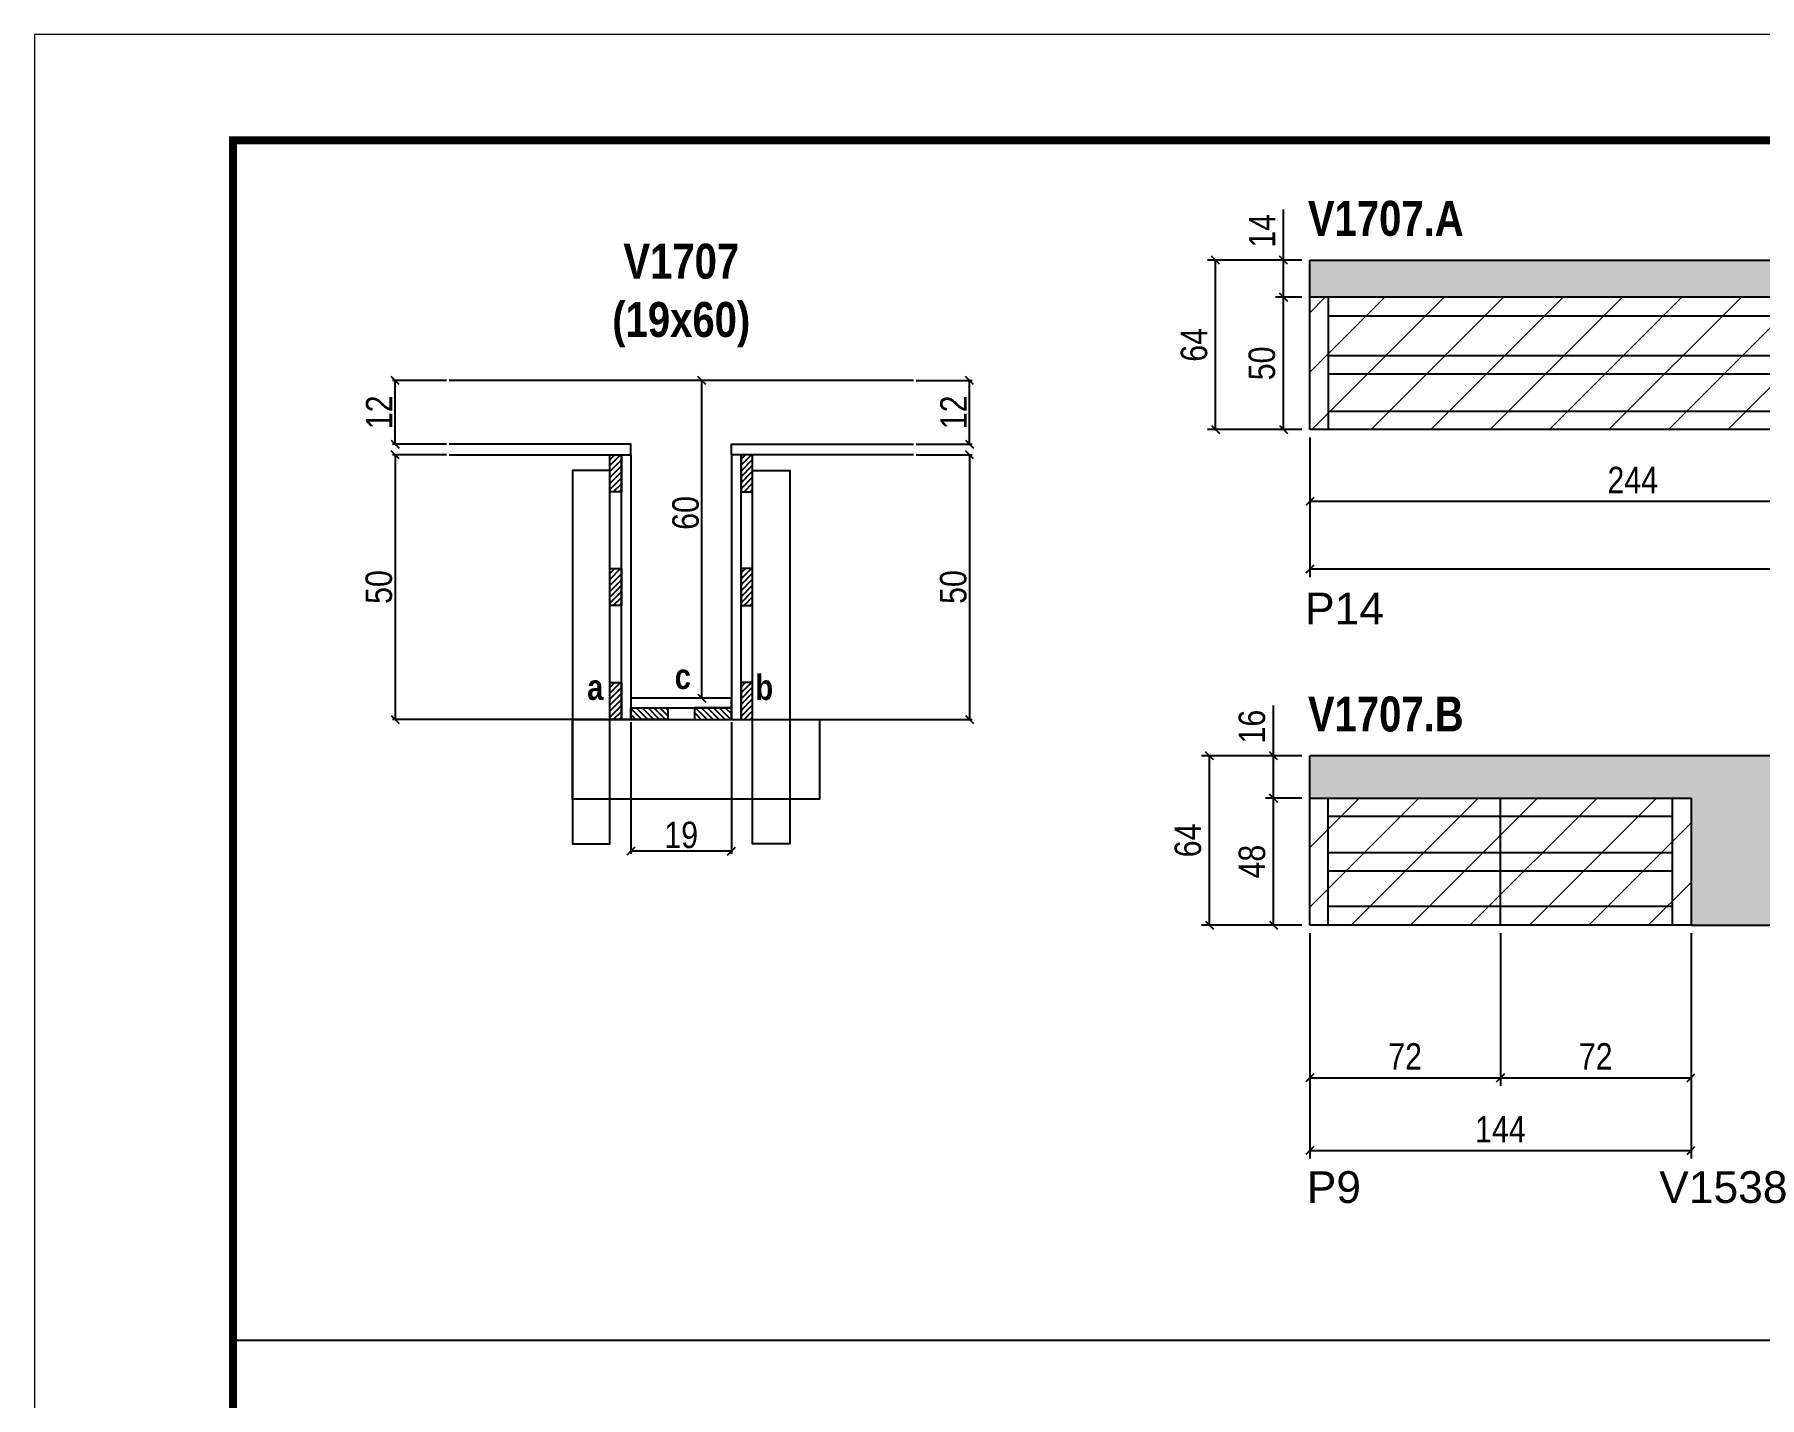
# Model space of a CAD drawing. Extents: x 3309 to 10008, y -2522 to 14608.
# Drawn here: x 6493 to 7144, y 11796 to 12311 of the extents above; entities that cross this region are included whole.
import ezdxf

# ---------------------------------------------------------------- set-up
doc = ezdxf.new("R2010")
doc.units = 0
doc.linetypes.add('DASHED', pattern=[0.75, 0.5, -0.25])
for name, color, linetype in [('5', 5, 'Continuous'), ('COTA', 241, 'Continuous'), ('detalhes', 4, 'Continuous'), ('NOMENCLATURA', 7, 'Continuous'), ('Painéis', 200, 'Continuous'), ('SARR_2.2x7', 40, 'Continuous'), ('SARR_3.5x7', 81, 'Continuous')]:
    doc.layers.add(name, color=color, linetype=linetype)
for name, color, linetype, lineweight in [('CONCRETO', 251, 'Continuous', 25), ('Folhas', 255, 'Continuous', 9), ('Hachura', 251, 'Continuous', 9), ('SARRAFO DE PRESSAO', 251, 'DASHED', 9)]:
    doc.layers.add(name, color=color, linetype=linetype, lineweight=lineweight)
doc.styles.add('COTA TECNICA', font='techl___.ttf', dxfattribs={"height": 10})
doc.styles.add('COTA TECNICA 2X', font='techl___.ttf', dxfattribs={"height": 10})
doc.styles.get("Standard").update_dxf_attribs({"font": 'arial.ttf'})
doc.styles.add('TECNICA', font='techb___.ttf', dxfattribs={"height": 10})
doc.dimstyles.new('PAINEL', dxfattribs={"dimtxt": 10, "dimasz": 3, "dimexe": 3, "dimexo": 3, "dimgap": 3, "dimtad": 1, "dimdec": 1, "dimzin": 12, "dimdsep": 46, "dimtxsty": 'COTA TECNICA', "dimblk1": 'OBLIQUE', "dimblk2": 'OBLIQUE', "dimsah": 1, "dimcen": 0.9, "dimclrd": 4, "dimclre": 4, "dimclrt": 240, "dimadec": 1, "dimazin": 3, "dimtfac": 1, "dimtdec": 1, "dimtmove": 0, "dimatfit": 3, "dimfxl": 1, "dimtolj": 1, "dimtzin": 12, "dimarcsym": 0})
doc.dimstyles.new('SECAO', dxfattribs={"dimscale": 0.333333, "dimtxt": 5, "dimasz": 9, "dimexe": 3, "dimexo": 3, "dimgap": 3, "dimtad": 1, "dimdec": 1, "dimlfac": 0.5, "dimzin": 12, "dimdsep": 46, "dimtxsty": 'COTA TECNICA 2X', "dimblk1": 'OBLIQUE', "dimblk2": 'OBLIQUE', "dimsah": 1, "dimcen": 0.9, "dimclrd": 4, "dimclre": 4, "dimclrt": 240, "dimadec": 1, "dimazin": 3, "dimtfac": 1, "dimtdec": 1, "dimtmove": 0, "dimatfit": 3, "dimfxl": 1, "dimtolj": 1, "dimtzin": 12, "dimarcsym": 0})
pattern_1 = [(135, (39953.6903, -111460.2027), (-1.122532015, -1.122532015), [])]
pattern_2 = [(45, (-116802.018, -21083.5717), (-1.122532015, 1.122532015), [])]
pattern_3 = [(45, (-116802.018, -21169.5717), (-1.122532015, 1.122532015), [])]

# ---------------------------------------------------------------- blocks, each defined once
blk = doc.blocks.new('9999999999')
at = {"layer": 'Folhas'}
blk.add_lwpolyline([(98138.98, 34190.21), (99623.98, 34190.21), (99623.98, 35240.21), (98138.98, 35240.21)], close=True, dxfattribs=at)
at = {"layer": 'Folhas', "color": 30, "const_width": 3}
blk.add_lwpolyline([(98213.98, 34230.21), (99583.98, 34230.21), (99583.98, 35200.21), (98213.98, 35200.21)], close=True, dxfattribs=at)
blk = doc.blocks.new('_Oblique')
at = {"color": 0, "linetype": 'ByBlock', "lineweight": -2}
blk.add_line((-0.5, -0.5), (0.5, 0.5), dxfattribs=at)
blk = doc.blocks.new('*D2635')
at = {"layer": 'COTA', "color": 4, "lineweight": -2, "transparency": 16777216}
for p, q in [((6718.15, 12050.97), (6718.15, 12001.22)), ((6756.15, 12050.97), (6756.15, 12001.22)), ((6756.15, 12002.22), (6718.15, 12002.22))]:
    blk.add_line(p, q, dxfattribs=at)
at = {"layer": 'Defpoints', "color": 0, "transparency": 16777216}
for p in [(6718.15, 12051.97), (6756.15, 12051.97), (6718.15, 12002.22)]:
    blk.add_point(p, dxfattribs=at)
at = {"layer": 'COTA', "color": 4, "lineweight": -2, "transparency": 16777216, "xscale": 3, "yscale": 3, "zscale": 3, "rotation": 180}
blk.add_blockref('_Oblique', (6718.15, 12002.22), dxfattribs=at)
at = {"layer": 'COTA', "color": 4, "lineweight": -2, "transparency": 16777216, "xscale": 3, "yscale": 3, "zscale": 3}
blk.add_blockref('_Oblique', (6756.15, 12002.22), dxfattribs=at)
at = {"layer": 'COTA', "color": 240, "transparency": 16777216, "insert": (6737.15, 12008.3), "char_height": 10, "attachment_point": 5, "style": 'COTA TECNICA 2X'}
blk.add_mtext('\\A1;19', dxfattribs=at)
blk = doc.blocks.new('*D2636')
at = {"layer": 'COTA', "color": 4, "lineweight": -2, "transparency": 16777216}
for p, q in [((6648.45, 12151.97), (6628.1, 12151.97)), ((6629.1, 12151.97), (6629.1, 12051.97)), ((6709.15, 12051.97), (6628.1, 12051.97))]:
    blk.add_line(p, q, dxfattribs=at)
at = {"layer": 'Defpoints', "color": 0, "transparency": 16777216}
for p in [(6649.45, 12151.97), (6629.1, 12051.97), (6710.15, 12051.97, 0)]:
    blk.add_point(p, dxfattribs=at)
at = {"layer": 'COTA', "color": 4, "lineweight": -2, "transparency": 16777216, "xscale": 3, "yscale": 3, "zscale": 3}
for p, rotation in [((6629.1, 12151.97), 90), ((6629.1, 12051.97), 270)]:
    blk.add_blockref('_Oblique', p, dxfattribs=dict(at, rotation=rotation))
at = {"layer": 'COTA', "color": 240, "transparency": 16777216, "insert": (6622.99, 12101.97), "char_height": 10, "attachment_point": 5, "rotation": 90, "style": 'COTA TECNICA 2X'}
blk.add_mtext('\\A1;50', dxfattribs=at)
blk = doc.blocks.new('*D2637')
at = {"layer": 'COTA', "color": 4, "lineweight": -2, "transparency": 16777216}
for p, q in [((6825.85, 12151.97), (6847.07, 12151.97)), ((6846.07, 12151.97), (6846.07, 12051.97)), ((6765.15, 12051.97), (6847.07, 12051.97))]:
    blk.add_line(p, q, dxfattribs=at)
at = {"layer": 'Defpoints', "color": 0, "transparency": 16777216}
for p in [(6824.85, 12151.97), (6764.15, 12051.97, 0), (6846.07, 12051.97)]:
    blk.add_point(p, dxfattribs=at)
at = {"layer": 'COTA', "color": 4, "lineweight": -2, "transparency": 16777216, "xscale": 3, "yscale": 3, "zscale": 3}
for p, rotation in [((6846.07, 12151.97), 90), ((6846.07, 12051.97), 270)]:
    blk.add_blockref('_Oblique', p, dxfattribs=dict(at, rotation=rotation))
at = {"layer": 'COTA', "color": 240, "transparency": 16777216, "insert": (6839.96, 12101.97), "char_height": 10, "attachment_point": 5, "rotation": 90, "style": 'COTA TECNICA 2X'}
blk.add_mtext('\\A1;50', dxfattribs=at)
blk = doc.blocks.new('*D2638')
at = {"layer": 'COTA', "color": 4, "lineweight": -2, "transparency": 16777216}
for p, q in [((6755.15, 12179.97), (6743.98, 12179.97)), ((6744.98, 12059.97), (6744.98, 12179.97)), ((6755.15, 12059.97), (6743.98, 12059.97))]:
    blk.add_line(p, q, dxfattribs=at)
at = {"layer": 'Defpoints', "color": 0, "transparency": 16777216}
for p in [(6744.98, 12179.97), (6756.15, 12179.97), (6756.15, 12059.97)]:
    blk.add_point(p, dxfattribs=at)
at = {"layer": 'COTA', "color": 4, "lineweight": -2, "transparency": 16777216, "xscale": 3, "yscale": 3, "zscale": 3}
for p, rotation in [((6744.98, 12179.97), 90), ((6744.98, 12059.97), 270)]:
    blk.add_blockref('_Oblique', p, dxfattribs=dict(at, rotation=rotation))
at = {"layer": 'COTA', "color": 240, "transparency": 16777216, "insert": (6738.87, 12129.97), "char_height": 10, "attachment_point": 5, "rotation": 90, "style": 'COTA TECNICA 2X'}
blk.add_mtext('\\A1;60', dxfattribs=at)
blk = doc.blocks.new('*D2639')
at = {"layer": 'COTA', "color": 4, "lineweight": -2, "transparency": 16777216}
for p, q in [((6825.85, 12179.97), (6847.07, 12179.97)), ((6846.07, 12155.97), (6846.07, 12179.97)), ((6825.85, 12155.97), (6847.07, 12155.97))]:
    blk.add_line(p, q, dxfattribs=at)
at = {"layer": 'Defpoints', "color": 0, "transparency": 16777216}
for p in [(6824.85, 12179.97), (6846.07, 12179.97), (6824.85, 12155.97)]:
    blk.add_point(p, dxfattribs=at)
at = {"layer": 'COTA', "color": 4, "lineweight": -2, "transparency": 16777216, "xscale": 3, "yscale": 3, "zscale": 3}
for p, rotation in [((6846.07, 12179.97), 90), ((6846.07, 12155.97), 270)]:
    blk.add_blockref('_Oblique', p, dxfattribs=dict(at, rotation=rotation))
at = {"layer": 'COTA', "color": 240, "transparency": 16777216, "insert": (6840.01, 12167.97), "char_height": 10, "attachment_point": 5, "rotation": 90, "style": 'COTA TECNICA 2X'}
blk.add_mtext('\\A1;12', dxfattribs=at)
blk = doc.blocks.new('*D2667')
at = {"layer": 'COTA', "color": 4, "lineweight": -2, "transparency": 16777216}
for p, q in [((6648.45, 12179.97), (6628.1, 12179.97)), ((6629.1, 12155.97), (6629.1, 12179.97)), ((6648.45, 12155.97), (6628.1, 12155.97))]:
    blk.add_line(p, q, dxfattribs=at)
at = {"layer": 'Defpoints', "color": 0, "transparency": 16777216}
for p in [(6629.1, 12179.97), (6649.45, 12179.97), (6649.45, 12155.97)]:
    blk.add_point(p, dxfattribs=at)
at = {"layer": 'COTA', "color": 4, "lineweight": -2, "transparency": 16777216, "xscale": 3, "yscale": 3, "zscale": 3}
for p, rotation in [((6629.1, 12179.97), 90), ((6629.1, 12155.97), 270)]:
    blk.add_blockref('_Oblique', p, dxfattribs=dict(at, rotation=rotation))
at = {"layer": 'COTA', "color": 240, "transparency": 16777216, "insert": (6623.05, 12167.97), "char_height": 10, "attachment_point": 5, "rotation": 90, "style": 'COTA TECNICA 2X'}
blk.add_mtext('\\A1;12', dxfattribs=at)
blk = doc.blocks.new('*D2632')
at = {"layer": 'COTA', "color": 4, "linetype": 'ByBlock', "lineweight": -2, "transparency": 16777216}
for p, q in [((6974.6, 12158.46), (6974.6, 12131.34)), ((7218.6, 12158.46), (7218.6, 12131.34)), ((7218.6, 12134.34), (6974.6, 12134.34))]:
    blk.add_line(p, q, dxfattribs=at)
at = {"layer": 'Defpoints', "color": 0, "linetype": 'ByBlock', "transparency": 16777216}
for p in [(6974.6, 12161.46), (7218.6, 12161.46), (6974.6, 12134.34)]:
    blk.add_point(p, dxfattribs=at)
at = {"layer": 'COTA', "color": 4, "linetype": 'ByBlock', "lineweight": -2, "transparency": 16777216, "xscale": 3, "yscale": 3, "zscale": 3, "rotation": 180}
blk.add_blockref('_Oblique', (6974.6, 12134.34), dxfattribs=at)
at = {"layer": 'COTA', "color": 4, "linetype": 'ByBlock', "lineweight": -2, "transparency": 16777216, "xscale": 3, "yscale": 3, "zscale": 3}
blk.add_blockref('_Oblique', (7218.6, 12134.34), dxfattribs=at)
at = {"layer": 'COTA', "color": 240, "linetype": 'ByBlock', "transparency": 16777216, "insert": (7096.6, 12142.42), "char_height": 10, "attachment_point": 5, "style": 'COTA TECNICA'}
blk.add_mtext('\\A1;244', dxfattribs=at)
blk = doc.blocks.new('*D2650')
at = {"layer": 'COTA', "color": 4, "lineweight": -2, "transparency": 16777216}
for p, q in [((6974.6, 12158.46), (6974.6, 12105.68)), ((7635.6, 12158.46), (7635.6, 12105.68)), ((7635.6, 12108.68), (6974.6, 12108.68))]:
    blk.add_line(p, q, dxfattribs=at)
at = {"layer": 'Defpoints', "color": 0, "transparency": 16777216}
for p in [(6974.6, 12161.46, 0), (7635.6, 12161.46, 0), (6974.6, 12108.68)]:
    blk.add_point(p, dxfattribs=at)
at = {"layer": 'COTA', "color": 4, "lineweight": -2, "transparency": 16777216, "xscale": 3, "yscale": 3, "zscale": 3, "rotation": 180}
blk.add_blockref('_Oblique', (6974.6, 12108.68), dxfattribs=at)
at = {"layer": 'COTA', "color": 4, "lineweight": -2, "transparency": 16777216, "xscale": 3, "yscale": 3, "zscale": 3}
blk.add_blockref('_Oblique', (7635.6, 12108.68), dxfattribs=at)
at = {"layer": 'COTA', "color": 240, "transparency": 16777216, "insert": (7305.1, 12116.79), "char_height": 10, "attachment_point": 5, "style": 'COTA TECNICA'}
blk.add_mtext('\\A1;661', dxfattribs=at)
blk = doc.blocks.new('*D2651')
at = {"layer": 'COTA', "color": 4, "lineweight": -2, "transparency": 16777216}
for p, q in [((6971.6, 12211.46), (6961.65, 12211.46)), ((6964.65, 12161.46), (6964.65, 12211.46)), ((6971.6, 12161.46), (6961.65, 12161.46))]:
    blk.add_line(p, q, dxfattribs=at)
at = {"layer": 'Defpoints', "color": 0, "transparency": 16777216}
for p in [(6964.65, 12211.46), (6974.6, 12211.46), (6974.6, 12161.46)]:
    blk.add_point(p, dxfattribs=at)
at = {"layer": 'COTA', "color": 4, "lineweight": -2, "transparency": 16777216, "xscale": 3, "yscale": 3, "zscale": 3}
for p, rotation in [((6964.65, 12211.46), 90), ((6964.65, 12161.46), 270)]:
    blk.add_blockref('_Oblique', p, dxfattribs=dict(at, rotation=rotation))
at = {"layer": 'COTA', "color": 240, "transparency": 16777216, "insert": (6956.54, 12186.46), "char_height": 10, "attachment_point": 5, "rotation": 90, "style": 'COTA TECNICA'}
blk.add_mtext('\\A1;50', dxfattribs=at)
blk = doc.blocks.new('*D2652')
at = {"layer": 'COTA', "color": 4, "lineweight": -2, "transparency": 16777216}
for p, q in [((6964.65, 12225.46), (6964.65, 12244.58)), ((6971.6, 12225.46), (6961.65, 12225.46)), ((6964.65, 12211.46), (6964.65, 12225.46)), ((6971.6, 12211.46), (6961.65, 12211.46))]:
    blk.add_line(p, q, dxfattribs=at)
at = {"layer": 'Defpoints', "color": 0, "transparency": 16777216}
for p in [(6964.65, 12225.46), (6974.6, 12225.46), (6974.6, 12211.46)]:
    blk.add_point(p, dxfattribs=at)
at = {"layer": 'COTA', "color": 4, "lineweight": -2, "transparency": 16777216, "xscale": 3, "yscale": 3, "zscale": 3}
for p, rotation in [((6964.65, 12225.46), 90), ((6964.65, 12211.46), 270)]:
    blk.add_blockref('_Oblique', p, dxfattribs=dict(at, rotation=rotation))
at = {"layer": 'COTA', "color": 240, "transparency": 16777216, "insert": (6956.58, 12236.52), "char_height": 10, "attachment_point": 5, "rotation": 90, "style": 'COTA TECNICA'}
blk.add_mtext('\\A1;14', dxfattribs=at)
blk = doc.blocks.new('*D2653')
at = {"layer": 'COTA', "color": 4, "lineweight": -2, "transparency": 16777216}
for p, q in [((6971.6, 12225.46), (6936.02, 12225.46)), ((6939.02, 12161.46), (6939.02, 12225.46)), ((6971.6, 12161.46), (6936.02, 12161.46))]:
    blk.add_line(p, q, dxfattribs=at)
at = {"layer": 'Defpoints', "color": 0, "transparency": 16777216}
for p in [(6939.02, 12225.46), (6974.6, 12225.46), (6974.6, 12161.46)]:
    blk.add_point(p, dxfattribs=at)
at = {"layer": 'COTA', "color": 4, "lineweight": -2, "transparency": 16777216, "xscale": 3, "yscale": 3, "zscale": 3}
for p, rotation in [((6939.02, 12225.46), 90), ((6939.02, 12161.46), 270)]:
    blk.add_blockref('_Oblique', p, dxfattribs=dict(at, rotation=rotation))
at = {"layer": 'COTA', "color": 240, "transparency": 16777216, "insert": (6930.92, 12193.46), "char_height": 10, "attachment_point": 5, "rotation": 90, "style": 'COTA TECNICA'}
blk.add_mtext('\\A1;64', dxfattribs=at)
blk = doc.blocks.new('*D2654')
at = {"layer": 'COTA', "color": 4, "lineweight": -2, "transparency": 16777216}
for p, q in [((6971.6, 12022.24), (6957.89, 12022.24)), ((6960.89, 11974.24), (6960.89, 12022.24)), ((6971.6, 11974.24), (6957.89, 11974.24))]:
    blk.add_line(p, q, dxfattribs=at)
at = {"layer": 'Defpoints', "color": 0, "transparency": 16777216}
for p in [(6960.89, 12022.24), (6974.6, 12022.24), (6974.6, 11974.24)]:
    blk.add_point(p, dxfattribs=at)
at = {"layer": 'COTA', "color": 4, "lineweight": -2, "transparency": 16777216, "xscale": 3, "yscale": 3, "zscale": 3}
for p, rotation in [((6960.89, 12022.24), 90), ((6960.89, 11974.24), 270)]:
    blk.add_blockref('_Oblique', p, dxfattribs=dict(at, rotation=rotation))
at = {"layer": 'COTA', "color": 240, "transparency": 16777216, "insert": (6952.79, 11998.24), "char_height": 10, "attachment_point": 5, "rotation": 90, "style": 'COTA TECNICA'}
blk.add_mtext('\\A1;48', dxfattribs=at)
blk = doc.blocks.new('*D2655')
at = {"layer": 'COTA', "color": 4, "lineweight": -2, "transparency": 16777216}
for p, q in [((6974.6, 11971.24), (6974.6, 11886.11)), ((7118.6, 11971.24), (7118.6, 11886.11)), ((6974.6, 11889.11), (7118.6, 11889.11))]:
    blk.add_line(p, q, dxfattribs=at)
at = {"layer": 'Defpoints', "color": 0, "transparency": 16777216}
for p in [(6974.6, 11974.24), (7118.6, 11974.24), (7118.6, 11889.11)]:
    blk.add_point(p, dxfattribs=at)
at = {"layer": 'COTA', "color": 4, "lineweight": -2, "transparency": 16777216, "xscale": 3, "yscale": 3, "zscale": 3, "rotation": 180}
blk.add_blockref('_Oblique', (6974.6, 11889.11), dxfattribs=at)
at = {"layer": 'COTA', "color": 4, "lineweight": -2, "transparency": 16777216, "xscale": 3, "yscale": 3, "zscale": 3}
blk.add_blockref('_Oblique', (7118.6, 11889.11), dxfattribs=at)
at = {"layer": 'COTA', "color": 240, "transparency": 16777216, "insert": (7046.6, 11897.18), "char_height": 10, "attachment_point": 5, "style": 'COTA TECNICA'}
blk.add_mtext('\\A1;144', dxfattribs=at)
blk = doc.blocks.new('*D2656')
at = {"layer": 'COTA', "color": 4, "lineweight": -2, "transparency": 16777216}
for p, q in [((6960.89, 12038.24), (6960.89, 12057.25)), ((6971.6, 12038.24), (6957.89, 12038.24)), ((6960.89, 12022.24), (6960.89, 12038.24)), ((6971.6, 12022.24), (6957.89, 12022.24))]:
    blk.add_line(p, q, dxfattribs=at)
at = {"layer": 'Defpoints', "color": 0, "transparency": 16777216}
for p in [(6960.89, 12038.24), (6974.6, 12038.24), (6974.6, 12022.24)]:
    blk.add_point(p, dxfattribs=at)
at = {"layer": 'COTA', "color": 4, "lineweight": -2, "transparency": 16777216, "xscale": 3, "yscale": 3, "zscale": 3}
for p, rotation in [((6960.89, 12038.24), 90), ((6960.89, 12022.24), 270)]:
    blk.add_blockref('_Oblique', p, dxfattribs=dict(at, rotation=rotation))
at = {"layer": 'COTA', "color": 240, "transparency": 16777216, "insert": (6952.79, 12049.24), "char_height": 10, "attachment_point": 5, "rotation": 90, "style": 'COTA TECNICA'}
blk.add_mtext('\\A1;16', dxfattribs=at)
blk = doc.blocks.new('*D2657')
at = {"layer": 'COTA', "color": 4, "lineweight": -2, "transparency": 16777216}
for p, q in [((6971.6, 12038.24), (6933.71, 12038.24)), ((6936.71, 11974.24), (6936.71, 12038.24)), ((6971.6, 11974.24), (6933.71, 11974.24))]:
    blk.add_line(p, q, dxfattribs=at)
at = {"layer": 'Defpoints', "color": 0, "transparency": 16777216}
for p in [(6936.71, 12038.24), (6974.6, 12038.24), (6974.6, 11974.24)]:
    blk.add_point(p, dxfattribs=at)
at = {"layer": 'COTA', "color": 4, "lineweight": -2, "transparency": 16777216, "xscale": 3, "yscale": 3, "zscale": 3}
for p, rotation in [((6936.71, 12038.24), 90), ((6936.71, 11974.24), 270)]:
    blk.add_blockref('_Oblique', p, dxfattribs=dict(at, rotation=rotation))
at = {"layer": 'COTA', "color": 240, "transparency": 16777216, "insert": (6928.61, 12006.24), "char_height": 10, "attachment_point": 5, "rotation": 90, "style": 'COTA TECNICA'}
blk.add_mtext('\\A1;64', dxfattribs=at)
blk = doc.blocks.new('*D2658')
at = {"layer": 'COTA', "color": 4, "lineweight": -2, "transparency": 16777216}
for p, q in [((6974.6, 11971.24), (6974.6, 11913.59)), ((7046.6, 11971.24), (7046.6, 11913.59)), ((6974.6, 11916.59), (7046.6, 11916.59))]:
    blk.add_line(p, q, dxfattribs=at)
at = {"layer": 'Defpoints', "color": 0, "transparency": 16777216}
for p in [(6974.6, 11974.24), (7046.6, 11974.24), (7046.6, 11916.59)]:
    blk.add_point(p, dxfattribs=at)
at = {"layer": 'COTA', "color": 4, "lineweight": -2, "transparency": 16777216, "xscale": 3, "yscale": 3, "zscale": 3, "rotation": 180}
blk.add_blockref('_Oblique', (6974.6, 11916.59), dxfattribs=at)
at = {"layer": 'COTA', "color": 4, "lineweight": -2, "transparency": 16777216, "xscale": 3, "yscale": 3, "zscale": 3}
blk.add_blockref('_Oblique', (7046.6, 11916.59), dxfattribs=at)
at = {"layer": 'COTA', "color": 240, "transparency": 16777216, "insert": (7010.6, 11924.66), "char_height": 10, "attachment_point": 5, "style": 'COTA TECNICA'}
blk.add_mtext('\\A1;72', dxfattribs=at)
blk = doc.blocks.new('*D2659')
at = {"layer": 'COTA', "color": 4, "lineweight": -2, "transparency": 16777216}
for p, q in [((7046.6, 11971.24), (7046.6, 11913.59)), ((7118.6, 11971.24), (7118.6, 11913.59)), ((7046.6, 11916.59), (7118.6, 11916.59))]:
    blk.add_line(p, q, dxfattribs=at)
at = {"layer": 'Defpoints', "color": 0, "transparency": 16777216}
for p in [(7046.6, 11974.24), (7118.6, 11974.24), (7118.6, 11916.59)]:
    blk.add_point(p, dxfattribs=at)
at = {"layer": 'COTA', "color": 4, "lineweight": -2, "transparency": 16777216, "xscale": 3, "yscale": 3, "zscale": 3, "rotation": 180}
blk.add_blockref('_Oblique', (7046.6, 11916.59), dxfattribs=at)
at = {"layer": 'COTA', "color": 4, "lineweight": -2, "transparency": 16777216, "xscale": 3, "yscale": 3, "zscale": 3}
blk.add_blockref('_Oblique', (7118.6, 11916.59), dxfattribs=at)
at = {"layer": 'COTA', "color": 240, "transparency": 16777216, "insert": (7082.6, 11924.66), "char_height": 10, "attachment_point": 5, "style": 'COTA TECNICA'}
blk.add_mtext('\\A1;72', dxfattribs=at)

msp = doc.modelspace()

# ---------------------------------------------------------------- hatches: boundary and pattern name
at = {"layer": 'COTA'}
h = msp.add_hatch(dxfattribs=at)
h.set_pattern_fill('AR-CONC', color=256, scale=0.03)
h.paths.add_polyline_path([(6974.6, 12225.46), (6974.6, 12211.46), (7413.6, 12211.46), (7635.6, 12211.46), (7635.6, 12225.46)])
h = msp.add_hatch(dxfattribs=at)
h.set_pattern_fill('AR-CONC', color=256, scale=0.03)
h.set_pattern_definition([(50, (0, 18.0347), (5.46554, -0.4781726), [0.5715, -6.2865]), (355, (0, 18.0347), (-1.0573026, 5.7317054), [0.4572, -5.0292175]), (100.451445, (0.4555, 17.995), (4.4082374, 5.2535326), [0.4857003, -5.3427073]), (46.1842, (0, 19.559), (8.1323712, -1.2612698), [0.85725, -9.42975]), (96.63556, (0.678, 19.454), (7.122124, 7.4227837), [0.7285507, -8.0140682]), (351.18415, (0, 19.559), (7.122124, 7.4227837), [0.685799, -7.543792]), (21, (0.762, 19.1777), (4.5484317, -3.067956), [0.5715, -6.2865]), (326, (0.762, 19.1777), (1.8540609, 5.525639), [0.4572, -5.0292]), (71.451445, (1.141, 18.922), (6.4024926, 2.457683), [0.4857003, -5.3426981]), (37.5, (0, 18.0347), (0.0926581, 2.53665117), [0, -4.96824, 0, -5.1054, 0, -5.04825]), (7.5, (0, 18.0347), (2.0045899, 3.00541724), [0, -2.91084, 0, -4.85394, 0, -1.92405]), (327.5, (-1.6993, 18.0347), (4.06771786, -0.17186232), [0, -1.905, 0, -5.9436, 0, -7.8867]), (317.5, (-2.4613, 18.0347), (4.4438754, 0.7627947), [0, -2.4765, 0, -3.94716, 0, -5.6007])])
h.paths.add_polyline_path([(7118.6, 11974.24), (7148.6, 11974.24), (7148.6, 12024.24), (7642.6, 12024.24), (7642.6, 12038.24), (6974.6, 12038.24), (6974.6, 12022.24), (7118.6, 12022.24)])
at = {"layer": 'Hachura', "linetype": 'ByBlock'}
h = msp.add_hatch(dxfattribs=at)
h.set_pattern_fill('ANSI31', color=256, scale=5)
h.paths.add_polyline_path([(7218.6, 12161.46), (7218.6, 12211.46), (6974.6, 12211.46), (6974.6, 12161.46)])
h.paths.add_polyline_path([(7218.6, 12211.46), (7218.6, 12161.46), (7413.6, 12161.46), (7413.6, 12211.46)])
h.paths.add_polyline_path([(7413.6, 12211.46), (7413.6, 12161.46), (7635.6, 12161.46), (7635.6, 12211.46)])
h.paths.add_polyline_path([(7520.6, 12024.24), (7520.6, 11974.24), (7642.6, 11974.24), (7642.6, 12024.24)])
h.paths.add_polyline_path([(7392.6, 12024.24), (7392.6, 11974.24), (7520.6, 11974.24), (7520.6, 12024.24)])
h.paths.add_polyline_path([(7148.6, 12024.24), (7148.6, 11974.24), (7392.6, 11974.24), (7392.6, 12024.24)])
h.paths.add_polyline_path([(7118.6, 11974.24), (7118.6, 12022.24), (7046.6, 12022.24), (7046.6, 11974.24)])
h.paths.add_polyline_path([(6974.6, 11974.24), (7046.6, 11974.24), (7046.6, 12022.24), (6974.6, 12022.24)])
at = {"layer": 'SARR_2.2x7'}
h = msp.add_hatch(dxfattribs=at)
h.set_pattern_fill('ANSI31', color=256, scale=0.5)
h.set_pattern_definition(pattern_2)
h.paths.add_polyline_path([(6710.15, 12137.97), (6714.55, 12137.97), (6714.55, 12151.97), (6710.15, 12151.97)])
h = msp.add_hatch(dxfattribs=at)
h.set_pattern_fill('ANSI31', color=256, scale=0.5)
h.set_pattern_definition(pattern_2)
h.paths.add_polyline_path([(6764.15, 12137.97), (6759.75, 12137.97), (6759.75, 12151.97), (6764.15, 12151.97)])
h = msp.add_hatch(dxfattribs=at)
h.set_pattern_fill('ANSI31', color=256, scale=0.5)
h.set_pattern_definition([(45, (-116802.018, -21126.5717), (-1.122532015, 1.122532015), [])])
h.paths.add_polyline_path([(6710.15, 12094.97), (6714.55, 12094.97), (6714.55, 12108.97), (6710.15, 12108.97)])
h = msp.add_hatch(dxfattribs=at)
h.set_pattern_fill('ANSI31', color=256, scale=0.5)
h.set_pattern_definition([(45, (-116802.018, -21126.5717), (-1.122532015, 1.122532015), [])])
h.paths.add_polyline_path([(6764.15, 12094.97), (6759.75, 12094.97), (6759.75, 12108.97), (6764.15, 12108.97)])
h = msp.add_hatch(dxfattribs=at)
h.set_pattern_fill('ANSI31', color=256, scale=0.5)
h.set_pattern_definition(pattern_3)
h.paths.add_polyline_path([(6710.15, 12051.97), (6714.55, 12051.97), (6714.55, 12065.97), (6710.15, 12065.97)])
h = msp.add_hatch(dxfattribs=at)
h.set_pattern_fill('ANSI31', color=256, scale=0.5)
h.set_pattern_definition(pattern_3)
h.paths.add_polyline_path([(6764.15, 12051.97), (6759.75, 12051.97), (6759.75, 12065.97), (6764.15, 12065.97)])
h = msp.add_hatch(dxfattribs=at)
h.set_pattern_fill('ANSI31', color=256, scale=0.5, angle=90)
h.set_pattern_definition(pattern_1)
h.paths.add_polyline_path([(6732.15, 12051.97), (6732.15, 12056.37), (6718.15, 12056.37), (6718.15, 12051.97)])
h = msp.add_hatch(dxfattribs=at)
h.set_pattern_fill('ANSI31', color=256, scale=0.5, angle=90)
h.set_pattern_definition(pattern_1)
h.paths.add_polyline_path([(6742.15, 12056.37), (6742.15, 12051.97), (6756.15, 12051.97), (6756.15, 12056.37)])

# ---------------------------------------------------------------- linework, layer by layer
at = {"layer": 'CONCRETO', "linetype": 'Continuous'}
msp.add_line((6824.85, 12179.97), (6649.45, 12179.97), dxfattribs=at)
at = {"layer": 'COTA'}
for p, q in [((6974.6, 12211.46), (6974.6, 12225.46)), ((6974.6, 12225.46), (7635.6, 12225.46)), ((6974.6, 12022.24, 0), (6974.6, 12038.24, 0)), ((7642.6, 12038.24, 0), (6974.6, 12038.24, 0)), ((7118.6, 11974.24, 0), (7148.6, 11974.24, 0)), ((6567.87, 11817.46), (7937.87, 11817.46))]:
    msp.add_line(p, q, dxfattribs=at)
at = {"layer": 'Painéis', "linetype": 'ByBlock'}
for p, q in [((7413.6, 12211.46), (6974.6, 12211.46)), ((6974.6, 12161.46), (6974.6, 12211.46)), ((7635.6, 12161.46), (6974.6, 12161.46)), ((6974.6, 11974.24, 0), (6974.6, 12022.24, 0)), ((6974.6, 12022.24, 0), (7118.6, 12022.24, 0)), ((7046.6, 11974.24, 0), (7046.6, 12022.24, 0)), ((7118.6, 12022.24, 0), (7118.6, 11974.24, 0)), ((7118.6, 11974.24, 0), (6974.6, 11974.24, 0))]:
    msp.add_line(p, q, dxfattribs=at)
at = {"layer": 'Painéis', "linetype": 'Continuous', "elevation": 0}
for points in [[(6649.45, 12151.97), (6718.15, 12151.97), (6718.15, 12155.97), (6649.45, 12155.97)], [(6824.85, 12151.97), (6756.15, 12151.97), (6756.15, 12155.97), (6824.85, 12155.97)]]:
    msp.add_lwpolyline(points, dxfattribs=at)
at = {"layer": 'Painéis', "linetype": 'Continuous'}
for points in [[(6714.55, 12051.97), (6714.55, 12151.97), (6718.15, 12151.97), (6718.15, 12051.97)], [(6759.75, 12051.97), (6759.75, 12151.97), (6756.15, 12151.97), (6756.15, 12051.97)], [(6756.15, 12059.97), (6718.15, 12059.97), (6718.15, 12056.37), (6756.15, 12056.37)]]:
    msp.add_lwpolyline(points, close=True, dxfattribs=at)
at = {"layer": 'SARR_2.2x7', "linetype": 'Continuous'}
for p, q in [((6981.6, 12211.46), (6981.6, 12161.46)), ((6981.6, 12204.46), (7218.6, 12204.46)), ((6981.6, 12189.48), (7218.6, 12189.48)), ((6981.6, 12182.48), (7218.6, 12182.48)), ((6981.6, 12168.46), (7218.6, 12168.46)), ((6981.6, 11974.24, 0), (6981.6, 12022.24, 0)), ((7111.6, 11974.24, 0), (7111.6, 12022.24, 0)), ((7046.6, 12015.24, 0), (6981.6, 12015.24, 0)), ((7111.6, 12015.24, 0), (7046.6, 12015.24, 0)), ((7046.6, 12001.59, 0), (6981.6, 12001.59, 0)), ((7111.6, 12001.59, 0), (7046.6, 12001.59, 0)), ((7046.6, 11994.59, 0), (6981.6, 11994.59, 0)), ((7111.6, 11994.59, 0), (7046.6, 11994.59, 0)), ((7046.6, 11981.24, 0), (6981.6, 11981.24, 0)), ((7111.6, 11981.24, 0), (7046.6, 11981.24, 0))]:
    msp.add_line(p, q, dxfattribs=at)
at = {"layer": 'SARR_2.2x7'}
for points in [[(6714.55, 12151.97), (6714.55, 12137.97), (6710.15, 12137.97), (6710.15, 12151.97)], [(6759.75, 12151.97), (6759.75, 12137.97), (6764.15, 12137.97), (6764.15, 12151.97)], [(6714.55, 12108.97), (6714.55, 12094.97), (6710.15, 12094.97), (6710.15, 12108.97)], [(6759.75, 12108.97), (6759.75, 12094.97), (6764.15, 12094.97), (6764.15, 12108.97)], [(6714.55, 12065.97), (6714.55, 12051.97), (6710.15, 12051.97), (6710.15, 12065.97)], [(6759.75, 12065.97), (6759.75, 12051.97), (6764.15, 12051.97), (6764.15, 12065.97)], [(6718.15, 12056.37), (6732.15, 12056.37), (6732.15, 12051.97), (6718.15, 12051.97)], [(6756.15, 12056.37), (6742.15, 12056.37), (6742.15, 12051.97), (6756.15, 12051.97)]]:
    msp.add_lwpolyline(points, close=True, dxfattribs=at)
at = {"layer": 'SARR_3.5x7'}
for points in [[(6710.15, 12145.97), (6696.15, 12145.97), (6696.15, 12004.99), (6710.15, 12004.99)], [(6764.15, 12145.97), (6778.15, 12145.97), (6778.15, 12004.99), (6764.15, 12004.99)], [(6696.15, 12051.97), (6789.34, 12051.97), (6789.34, 12021.88), (6696.15, 12021.88)]]:
    msp.add_lwpolyline(points, close=True, dxfattribs=at)

# ---------------------------------------------------------------- block references
at = {"layer": 'SARRAFO DE PRESSAO', "color": 6, "linetype": 'ByBlock'}
msp.add_blockref('9999999999', (-91646.11, -22929.5), dxfattribs=at)

# ---------------------------------------------------------------- texts
at = {"layer": '5', "linetype": 'Continuous'}
for s, rotation, p in [('P14', 0.00004, (6972.81, 12087.84)), ('P9', 359.99996, (6973.45, 11869.3, 0)), ('V1538', 359.99996, (7106.59, 11869.3, 0))]:
    msp.add_text(s, height=12, rotation=rotation, dxfattribs=at).set_placement(p)
at = {"layer": 'detalhes', "style": 'TECNICA'}
for s, p in [('c', (6734.7, 12063.44)), ('b', (6765.19, 12059.32)), ('a', (6701.63, 12059.33))]:
    msp.add_text(s, height=9.6, dxfattribs=at).set_placement(p)
at = {"layer": 'NOMENCLATURA', "style": 'TECNICA'}
for s, p in [('V1707.A', (6973.89, 12234.65)), ('V1707.B', (6973.89, 12047.42, 0))]:
    msp.add_text(s, height=13.2, dxfattribs=at).set_placement(p)
at = {"layer": 'NOMENCLATURA', "insert": (6737.18, 12231.66), "char_height": 13.2, "attachment_point": 2, "style": 'TECNICA'}
msp.add_mtext_dynamic_manual_height_columns('V1707\\P(19x60)', width=300.2766, gutter_width=1, heights=[0], dxfattribs=at)

# ---------------------------------------------------------------- dimensions: what is measured, and where the dimension line sits
at = {"layer": 'COTA'}
for base, p1, p2, dimstyle, picture, middle in [((6964.65, 12225.46), (6974.6, 12211.46), (6974.6, 12225.46), 'PAINEL', '*D2652', (6956.58, 12236.52)), ((6939.02, 12225.46), (6974.6, 12161.46), (6974.6, 12225.46), 'PAINEL', '*D2653', (6930.92, 12193.46)), ((6964.65, 12211.46), (6974.6, 12161.46), (6974.6, 12211.46), 'PAINEL', '*D2651', (6956.54, 12186.46)), ((6629.1, 12179.97), (6649.45, 12155.97), (6649.45, 12179.97), 'SECAO', '*D2667', (6623.05, 12167.97)), ((6846.07, 12179.97), (6824.85, 12155.97), (6824.85, 12179.97), 'SECAO', '*D2639', (6840.01, 12167.97)), ((6629.1, 12051.97, 0), (6649.45, 12151.97), (6710.15, 12051.97), 'SECAO', '*D2636', (6622.99, 12101.97, 0)), ((6846.07, 12051.97, 0), (6824.85, 12151.97), (6764.15, 12051.97), 'SECAO', '*D2637', (6839.96, 12101.97, 0)), ((6960.89, 12038.24, 0), (6974.6, 12022.24, 0), (6974.6, 12038.24, 0), 'PAINEL', '*D2656', (6952.79, 12049.24, 0)), ((6936.71, 12038.24, 0), (6974.6, 11974.24, 0), (6974.6, 12038.24, 0), 'PAINEL', '*D2657', (6928.61, 12006.24, 0)), ((6960.89, 12022.24, 0), (6974.6, 11974.24, 0), (6974.6, 12022.24, 0), 'PAINEL', '*D2654', (6952.79, 11998.24, 0))]:
    dim = msp.add_linear_dim(base=base, p1=p1, p2=p2, angle=90, dimstyle=dimstyle, dxfattribs=at)
    dim.commit()
    dim.dimension.update_dxf_attribs({"geometry": picture, "text_midpoint": middle})
for base, p1, p2, angle, picture, middle in [((6744.98, 12179.97), (6756.15, 12059.97), (6756.15, 12179.97), 90, '*D2638', (6744.98, 12129.97)), ((6718.15, 12002.22), (6756.15, 12051.97), (6718.15, 12051.97), 180, '*D2635', (6737.15, 12002.22))]:
    dim = msp.add_linear_dim(base=base, p1=p1, p2=p2, angle=angle, dimstyle='SECAO', dxfattribs=at)
    dim.commit()
    dim.dimension.update_dxf_attribs({"geometry": picture, "text_midpoint": middle, "dimtype": 160})
at = {"layer": 'COTA', "linetype": 'ByBlock'}
dim = msp.add_linear_dim(base=(6974.6, 12134.34), p1=(7218.6, 12161.46), p2=(6974.6, 12161.46), angle=180, dimstyle='PAINEL', override={"dimtmove": 1}, dxfattribs=at)
dim.commit()
dim.dimension.update_dxf_attribs({"geometry": '*D2632', "text_midpoint": (7096.6, 12142.42)})
at = {"layer": 'COTA'}
for base, p1, p2, picture, middle in [((6974.6, 12108.68, 0), (7635.6, 12161.46), (6974.6, 12161.46), '*D2650', (7305.1, 12116.79, 0)), ((7118.6, 11889.11, 0), (6974.6, 11974.24, 0), (7118.6, 11974.24, 0), '*D2655', (7046.6, 11897.18, 0)), ((7046.6, 11916.59, 0), (6974.6, 11974.24, 0), (7046.6, 11974.24, 0), '*D2658', (7010.6, 11924.66, 0))]:
    dim = msp.add_linear_dim(base=base, p1=p1, p2=p2, dimstyle='PAINEL', dxfattribs=at)
    dim.commit()
    dim.dimension.update_dxf_attribs({"geometry": picture, "text_midpoint": middle})
dim = msp.add_linear_dim(base=(7118.6, 11916.59, 0), p1=(7046.6, 11974.24, 0), p2=(7118.6, 11974.24, 0), dimstyle='PAINEL', override={"dimtmove": 1}, dxfattribs=at)
dim.commit()
dim.dimension.update_dxf_attribs({"geometry": '*D2659', "text_midpoint": (7082.6, 11924.66, 0)})

doc.saveas('drawing.dxf')
